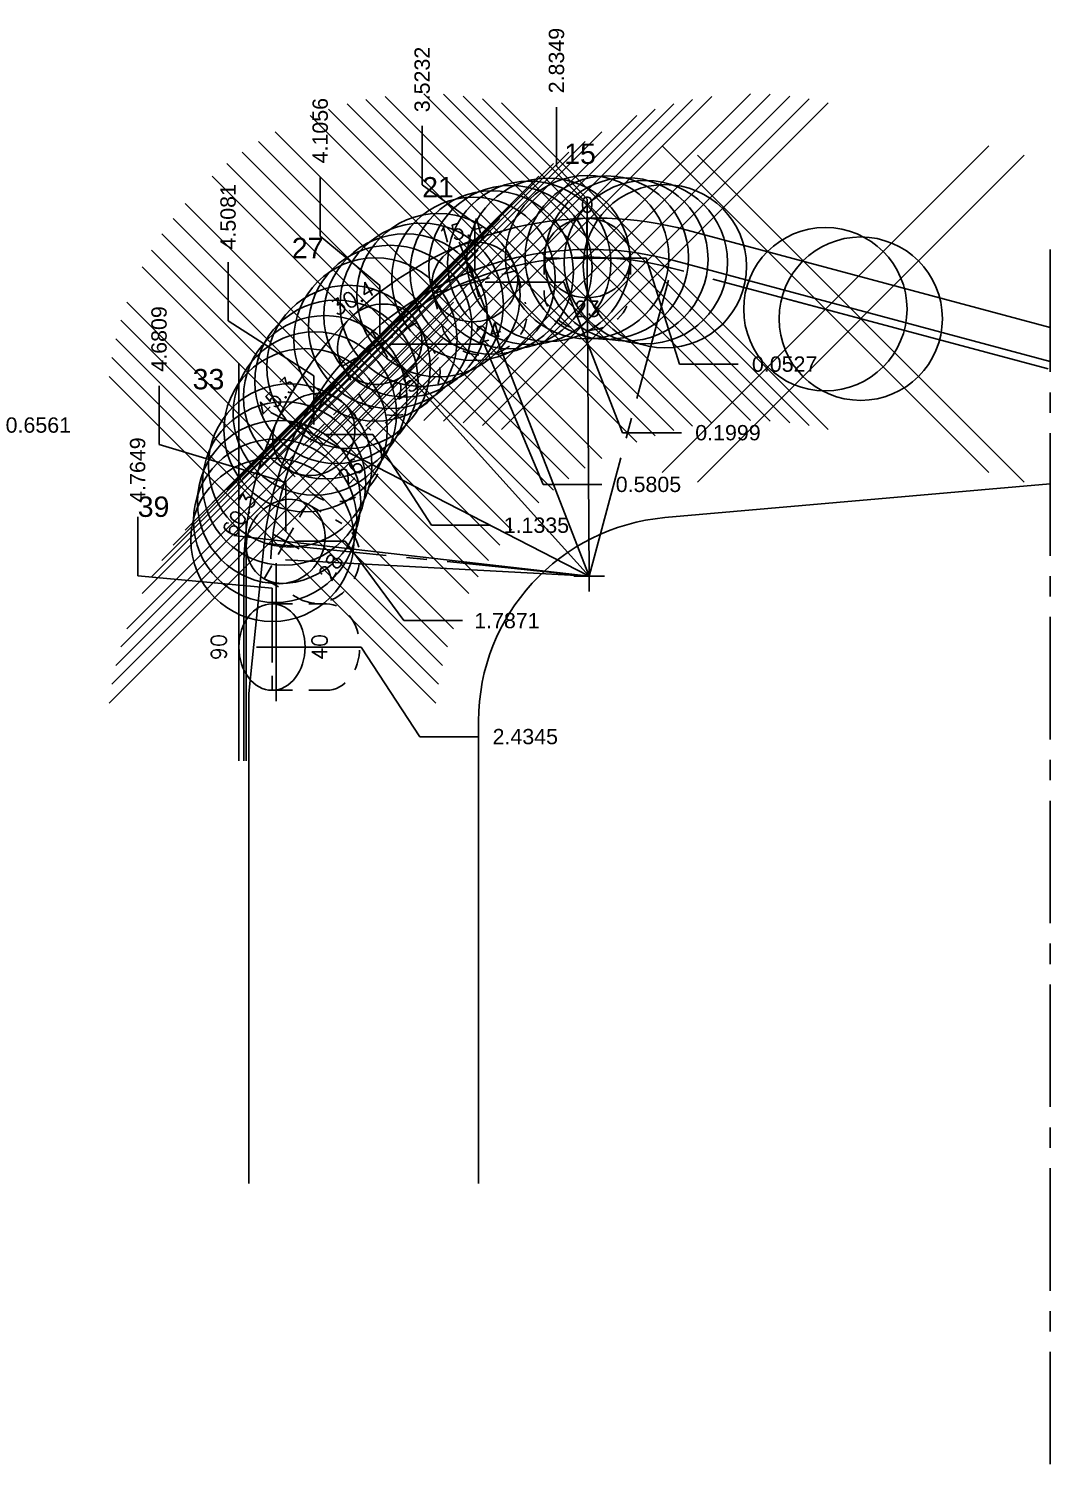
# Model space of a CAD drawing. Header units: inches. Extents: x 57 to 298, y -41 to 19.
# Drawn here: x 224.13 to 230.39, y -29.47 to -20.68 of the extents above; entities that cross this region are included whole.
import ezdxf
from ezdxf.enums import TextEntityAlignment as Align

# ---------------------------------------------------------------- set-up
doc = ezdxf.new("R2010")
doc.units = ezdxf.units.IN
doc.header["$MEASUREMENT"] = 0
doc.header["$PDMODE"] = 35
doc.linetypes.add('CENTER2', pattern=[1.125, 0.75, -0.125, 0.125, -0.125])
doc.linetypes.add('HIDDEN2', pattern=[0.1875, 0.125, -0.0625])
doc.layers.get('Defpoints').update_dxf_attribs({"color": 10})
doc.layers.add('Blade_1', color=30, linetype='Continuous', true_color=0xff7f00)
doc.layers.add('Blade_2', color=7, linetype='Continuous', true_color=0xcccc00)
doc.layers.add('CLine', color=5, linetype='CENTER2')
doc.styles.add('RomanS', font='romans')
doc.styles.get("Standard").update_dxf_attribs({"font": 'arial.ttf'})
doc.dimstyles.get("Standard").update_dxf_attribs({"dimtxt": 0.09375, "dimasz": 0.18, "dimexe": 0.18, "dimexo": 0.0625, "dimgap": 0.09, "dimtad": 0, "dimtih": 1, "dimtoh": 1, "dimdec": 4, "dimzin": 0, "dimdsep": 46, "dimtxsty": 'Standard', "dimcen": 0.09, "dimadec": 4, "dimazin": 0, "dimtfac": 1, "dimtdec": 4, "dimtofl": 0, "dimtmove": 0, "dimatfit": 3, "dimfxl": 1, "dimtolj": 1, "dimtzin": 0, "dimarcsym": 0})

# ---------------------------------------------------------------- blocks, each defined once
blk = doc.blocks.new('*D360')
at = {"layer": 'Blade_1', "color": 0, "lineweight": -2, "transparency": 16777216}
for p, q in [((223.1642246805525, -22.6904486775085), (223.4617246805525, -22.6904486775085)), ((223.4617246805525, -22.6904486775085), (223.5561633483196, -23.11022291300318)), ((223.5561633483196, -23.11022291300318), (223.9161633483196, -23.11022291300318))]:
    blk.add_line(p, q, dxfattribs=at)
at = {"layer": 'Defpoints', "color": 0, "transparency": 16777216}
for p in [(223.3960470111832, -22.03432817411561), (223.1017246805525, -22.6904486775085), (223.9161633483196, -23.11022291300318)]:
    blk.add_point(p, dxfattribs=at)
at = {"layer": 'Blade_1', "color": 0, "transparency": 16777216, "insert": (224.191712887883, -23.11022291300318), "char_height": 0.09375, "attachment_point": 5}
blk.add_mtext('\\A1;0.6561', dxfattribs=at)
blk = doc.blocks.new('CMark')
at = {"layer": 'CLine'}
for p, q in [((0, 0.09400000077063808), (0, -0.09400000077063453)), ((-0.09400000077063808, 0), (0.09400000077063453, 0))]:
    blk.add_line(p, q, dxfattribs=at)
blk = doc.blocks.new('1313@23')
for p, q in [((-0.1704805832052265, 1.188697754575482e-15), (-0.2645000000000036, 0)), ((0.1707499999999965, -6.242535149017196e-15), (0.2644999999999965, -7.42782663763279e-15))]:
    blk.add_line(p, q)
at = {"color": 8, "linetype": 'HIDDEN2', "ltscale": 0.5}
blk.add_line((-0.2644999999999965, 8.993014319519535e-29), (-0.2644999999999965, -0.1989953848298591), dxfattribs=at)
at = {"color": 8, "linetype": 'HIDDEN2', "ltscale": 0.5, "flags": 128}
blk.add_lwpolyline([(0.2644999999999965, -7.42782663763279e-15), (0.2644999999999965, -0.1989953848298602)], dxfattribs=at)
blk.add_ellipse((0, -3.713913318816395e-15), major_axis=(0.2644999999999965, -3.713913318816395e-15), ratio=0.9205048534524441)
at = {"color": 8, "linetype": 'HIDDEN2', "ltscale": 0.5}
blk.add_ellipse((0, -0.1989953848298597), major_axis=(0.2644999999999965, -3.713913318816395e-15), ratio=0.9238795325112817, start_param=3.141592653589793, end_param=6.283185307179586, dxfattribs=at)
blk.add_blockref('CMark', (0, -1.77635683940025e-15))
at = {"style": 'RomanS'}
blk.add_text('23', height=0.094, dxfattribs=at).set_placement((-3.53852319701827e-15, -0.3110486981978802), align=Align.MIDDLE_CENTER)
blk.add_attdef('ANG', text='', height=0.094, dxfattribs=at).set_placement((5.756464916443042e-15, 0.251140714835156), align=Align.BOTTOM_CENTER)
blk = doc.blocks.new('1313@24')
for p, q in [((-0.1704805832052265, 1.188697754575482e-15), (-0.2645000000000036, 0)), ((0.1707499999999965, -6.242535149017196e-15), (0.2644999999999965, -7.42782663763279e-15))]:
    blk.add_line(p, q)
at = {"color": 8, "linetype": 'HIDDEN2', "ltscale": 0.5}
blk.add_line((-0.2644999999999965, 8.993014319519535e-29), (-0.2644999999999965, -0.2115), dxfattribs=at)
at = {"color": 8, "linetype": 'HIDDEN2', "ltscale": 0.5, "flags": 128}
blk.add_lwpolyline([(0.2644999999999965, -7.42782663763279e-15), (0.2644999999999965, -0.2115000000000075)], dxfattribs=at)
blk.add_ellipse((0, -3.713913318816395e-15), major_axis=(0.2644999999999965, -3.713913318816395e-15), ratio=0.9135349716446246)
at = {"color": 8, "linetype": 'HIDDEN2', "ltscale": 0.5}
blk.add_ellipse((0, -0.2115000000000037), major_axis=(0.2644999999999965, -3.713913318816395e-15), ratio=0.9135349716446246, start_param=3.141592653589793, end_param=6.283185307179586, dxfattribs=at)
blk.add_blockref('CMark', (0, -1.77635683940025e-15))
at = {"style": 'RomanS'}
blk.add_text('24', height=0.094, dxfattribs=at).set_placement((-2.646286937976472e-12, -0.317987381053466), align=Align.MIDDLE_CENTER)
blk.add_attdef('ANG', text='', height=0.094, dxfattribs=at).set_placement((5.756464916443042e-15, 0.251140714835156), align=Align.BOTTOM_CENTER)
blk = doc.blocks.new('1313@25')
for p, q in [((-0.1704805832052265, 1.188697754575482e-15), (-0.2645000000000036, 0)), ((0.1707499999999965, -6.242535149017196e-15), (0.2644999999999965, -7.42782663763279e-15))]:
    blk.add_line(p, q)
at = {"color": 8, "linetype": 'HIDDEN2', "ltscale": 0.5}
blk.add_line((-0.2644999999999965, 8.993014319519535e-29), (-0.2644999999999965, -0.219761496105167), dxfattribs=at)
at = {"color": 8, "linetype": 'HIDDEN2', "ltscale": 0.5, "flags": 128}
blk.add_lwpolyline([(0.2644999999999965, -7.42782663763279e-15), (0.2644999999999965, -0.2197614961051684)], dxfattribs=at)
blk.add_ellipse((0, -3.713913318816395e-15), major_axis=(0.2644999999999965, -3.713913318816395e-15), ratio=0.9063077870366758)
at = {"color": 8, "linetype": 'HIDDEN2', "ltscale": 0.5}
blk.add_ellipse((0, -0.2197614961051677), major_axis=(0.2644999999999965, -3.713913318816395e-15), ratio=0.9063077870366758, start_param=3.141592653589793, end_param=6.283185307179586, dxfattribs=at)
blk.add_blockref('CMark', (0, -1.77635683940025e-15))
at = {"style": 'RomanS'}
blk.add_text('25', height=0.094, dxfattribs=at).set_placement((-3.414534818310426e-15, -0.3022184096712013), align=Align.MIDDLE_CENTER)
blk.add_attdef('ANG', text='', height=0.094, dxfattribs=at).set_placement((5.756464916443042e-15, 0.251140714835156), align=Align.BOTTOM_CENTER)
blk = doc.blocks.new('1313@26')
for p, q in [((-0.1704805832052265, 1.188697754575482e-15), (-0.2645000000000036, 0)), ((0.1707499999999965, -6.242535149017196e-15), (0.2644999999999965, -7.42782663763279e-15))]:
    blk.add_line(p, q)
at = {"color": 8, "linetype": 'HIDDEN2', "ltscale": 0.5}
blk.add_line((-0.2644999999999965, 8.993014319519535e-29), (-0.2644999999999965, -0.22795), dxfattribs=at)
at = {"color": 8, "linetype": 'HIDDEN2', "ltscale": 0.5, "flags": 128}
blk.add_lwpolyline([(0.2644999999999965, -7.42782663763279e-15), (0.2644999999999965, -0.2279500000000075)], dxfattribs=at)
blk.add_ellipse((0, -3.713913318816395e-15), major_axis=(0.2644999999999965, -3.713913318816395e-15), ratio=0.8987901701323371)
at = {"color": 8, "linetype": 'HIDDEN2', "ltscale": 0.5}
blk.add_ellipse((0, -0.2279500000000037), major_axis=(0.2644999999999965, -3.713913318816395e-15), ratio=0.8987901701323371, start_param=3.141592653589793, end_param=6.283185307179586, dxfattribs=at)
blk.add_blockref('CMark', (0, -1.77635683940025e-15))
at = {"style": 'RomanS'}
blk.add_text('26', height=0.094, dxfattribs=at).set_placement((-2.646286937976472e-12, -0.317987381053466), align=Align.MIDDLE_CENTER)
blk.add_attdef('ANG', text='', height=0.094, dxfattribs=at).set_placement((5.756464916443042e-15, 0.251140714835156), align=Align.BOTTOM_CENTER)
blk = doc.blocks.new('1313@28')
for p, q in [((-0.1704805832052265, 1.188697754575482e-15), (-0.2645000000000036, 0)), ((0.1707499999999965, -6.242535149017196e-15), (0.2644999999999965, -7.42782663763279e-15))]:
    blk.add_line(p, q)
at = {"color": 8, "linetype": 'HIDDEN2', "ltscale": 0.5}
blk.add_line((-0.2644999999999965, 8.993014319519535e-29), (-0.2644999999999965, -0.24413), dxfattribs=at)
at = {"color": 8, "linetype": 'HIDDEN2', "ltscale": 0.5, "flags": 128}
blk.add_lwpolyline([(0.2644999999999965, -7.42782663763279e-15), (0.2644999999999965, -0.2441300000000075)], dxfattribs=at)
blk.add_ellipse((0, -3.713913318816395e-15), major_axis=(0.2644999999999965, -3.713913318816395e-15), ratio=0.882948960302469)
at = {"color": 8, "linetype": 'HIDDEN2', "ltscale": 0.5}
blk.add_ellipse((0, -0.2441300000000038), major_axis=(0.2644999999999965, -3.713913318816395e-15), ratio=0.882948960302469, start_param=3.141592653589793, end_param=6.283185307179586, dxfattribs=at)
blk.add_blockref('CMark', (0, -1.77635683940025e-15))
at = {"style": 'RomanS'}
blk.add_text('28', height=0.094, dxfattribs=at).set_placement((-2.646286937976472e-12, -0.317987381053466), align=Align.MIDDLE_CENTER)
blk.add_attdef('ANG', text='', height=0.094, dxfattribs=at).set_placement((5.756464916443042e-15, 0.251140714835156), align=Align.BOTTOM_CENTER)
blk = doc.blocks.new('*D387')
at = {"layer": 'Blade_2', "color": 0, "lineweight": -2, "transparency": 16777216}
for p, q in [((227.3643107537576, -21.5238913091227), (227.3643107537576, -21.1638913091227)), ((227.5523456502402, -21.72700227127357), (227.3643107537576, -21.5238913091227)), ((227.5523456502402, -22.02450227127357), (227.5523456502402, -21.72700227127357))]:
    blk.add_line(p, q, dxfattribs=at)
at = {"layer": 'Defpoints', "color": 0, "transparency": 16777216}
for p in [(227.3643107537576, -21.1638913091227), (230.3872652004982, -22.03432817411561), (227.5523456502402, -22.08700227127357)]:
    blk.add_point(p, dxfattribs=at)
at = {"layer": 'Blade_2', "color": 0, "transparency": 16777216, "insert": (227.3643107537576, -20.87839761880889), "char_height": 0.09375, "attachment_point": 5, "rotation": 90}
blk.add_mtext('\\A1;2.8349', dxfattribs=at)
blk = doc.blocks.new('*D388')
at = {"layer": 'Blade_2', "color": 0, "lineweight": -2, "transparency": 16777216}
for p, q in [((226.542088903633, -21.63802034077587), (226.542088903633, -21.27802034077587)), ((226.8640650302027, -21.87420553121829), (226.542088903633, -21.63802034077587)), ((226.8640650302027, -22.17170553121829), (226.8640650302027, -21.87420553121829))]:
    blk.add_line(p, q, dxfattribs=at)
at = {"layer": 'Defpoints', "color": 0, "transparency": 16777216}
for p in [(226.542088903633, -21.27802034077587), (230.3872652004982, -22.03432817411561), (226.8640650302027, -22.23420553121829)]:
    blk.add_point(p, dxfattribs=at)
at = {"layer": 'Blade_2', "color": 0, "transparency": 16777216, "insert": (226.542088903633, -20.99393353995728), "char_height": 0.09375, "attachment_point": 5, "rotation": 90}
blk.add_mtext('\\A1;3.5232', dxfattribs=at)
blk = doc.blocks.new('*D389')
at = {"layer": 'Blade_2', "color": 0, "lineweight": -2, "transparency": 16777216}
for p, q in [((225.9178095076588, -21.95377741783521), (225.9178095076588, -21.59377741783521)), ((226.281662254513, -22.25483686846809), (225.9178095076588, -21.95377741783521)), ((226.281662254513, -22.55233686846809), (226.281662254513, -22.25483686846809))]:
    blk.add_line(p, q, dxfattribs=at)
at = {"layer": 'Defpoints', "color": 0, "transparency": 16777216}
for p in [(225.9178095076588, -21.59377741783521), (230.3872652004982, -22.03432817411561), (226.281662254513, -22.61483686846809)]:
    blk.add_point(p, dxfattribs=at)
at = {"layer": 'Blade_2', "color": 0, "transparency": 16777216, "insert": (225.9178095076588, -21.30732448468374), "char_height": 0.09375, "attachment_point": 5, "rotation": 90}
blk.add_mtext('\\A1;4.1056', dxfattribs=at)
blk = doc.blocks.new('*D390')
at = {"layer": 'Blade_2', "color": 0, "lineweight": -2, "transparency": 16777216}
for p, q in [((225.3537078975436, -22.47197081892797), (225.3537078975436, -22.11197081892797)), ((225.8791672332679, -22.80782420717739), (225.3537078975436, -22.47197081892797)), ((225.8791672332679, -23.10532420717739), (225.8791672332679, -22.80782420717739))]:
    blk.add_line(p, q, dxfattribs=at)
at = {"layer": 'Defpoints', "color": 0, "transparency": 16777216}
for p in [(230.3872652004982, -22.03432817411561), (225.3537078975436, -22.11197081892797), (225.8791672332679, -23.16782420717739)]:
    blk.add_point(p, dxfattribs=at)
at = {"layer": 'Blade_2', "color": 0, "transparency": 16777216, "insert": (225.3537078975436, -21.83453476845045), "char_height": 0.09375, "attachment_point": 5, "rotation": 90}
blk.add_mtext('\\A1;4.5081', dxfattribs=at)
blk = doc.blocks.new('*D391')
at = {"layer": 'Blade_2', "color": 0, "lineweight": -2, "transparency": 16777216}
for p, q in [((224.93117745991, -23.22902699735074), (224.93117745991, -22.86902699735074)), ((225.706374714528, -23.46142719745271), (224.93117745991, -23.22902699735074)), ((225.706374714528, -23.75892719745271), (225.706374714528, -23.46142719745271))]:
    blk.add_line(p, q, dxfattribs=at)
at = {"layer": 'Defpoints', "color": 0, "transparency": 16777216}
for p in [(230.3872652004982, -22.03432817411561), (224.93117745991, -22.86902699735074), (225.706374714528, -23.82142719745271)]:
    blk.add_point(p, dxfattribs=at)
at = {"layer": 'Blade_2', "color": 0, "transparency": 16777216, "insert": (224.93117745991, -22.58244616515426), "char_height": 0.09375, "attachment_point": 5, "rotation": 90}
blk.add_mtext('\\A1;4.6809', dxfattribs=at)
blk = doc.blocks.new('*D392')
at = {"layer": 'Blade_2', "color": 0, "lineweight": -2, "transparency": 16777216}
for p, q in [((227.6148456502402, -22.08700227127357), (227.9123456502402, -22.08700227127357)), ((227.9123456502402, -22.08700227127357), (228.116272669785, -22.73703216686775)), ((228.116272669785, -22.73703216686775), (228.476272669785, -22.73703216686775))]:
    blk.add_line(p, q, dxfattribs=at)
at = {"layer": 'Defpoints', "color": 0, "transparency": 16777216}
for p in [(230.3872652004982, -22.03432817411561), (227.5523456502402, -22.08700227127357), (228.476272669785, -22.73703216686775)]:
    blk.add_point(p, dxfattribs=at)
at = {"layer": 'Blade_2', "color": 0, "transparency": 16777216, "insert": (228.7608710667836, -22.73703216686775), "char_height": 0.09375, "attachment_point": 5}
blk.add_mtext('\\A1;0.0527', dxfattribs=at)
blk = doc.blocks.new('*D393')
at = {"layer": 'Blade_2', "color": 0, "lineweight": -2, "transparency": 16777216}
for p, q in [((226.9265650302027, -22.23420553121829), (227.4091827489216, -22.23420553121829)), ((227.4091827489216, -22.23420553121829), (227.7691827489216, -23.15694152671207)), ((227.7691827489216, -23.15694152671207), (228.1291827489216, -23.15694152671207))]:
    blk.add_line(p, q, dxfattribs=at)
at = {"layer": 'Defpoints', "color": 0, "transparency": 16777216}
for p in [(230.3872652004982, -22.03432817411561), (226.8640650302027, -22.23420553121829), (228.1291827489216, -23.15694152671207)]:
    blk.add_point(p, dxfattribs=at)
at = {"layer": 'Blade_2', "color": 0, "transparency": 16777216, "insert": (228.413877070204, -23.15694152671207), "char_height": 0.09375, "attachment_point": 5}
blk.add_mtext('\\A1;0.1999', dxfattribs=at)
blk = doc.blocks.new('*D394')
at = {"layer": 'Blade_2', "color": 0, "lineweight": -2, "transparency": 16777216}
for p, q in [((226.344162254513, -22.61483686846809), (226.9220396444494, -22.61483686846809)), ((226.9220396444494, -22.61483686846809), (227.2820396444494, -23.47339502540623)), ((227.2820396444494, -23.47339502540623), (227.6420396444494, -23.47339502540623))]:
    blk.add_line(p, q, dxfattribs=at)
at = {"layer": 'Defpoints', "color": 0, "transparency": 16777216}
for p in [(230.3872652004982, -22.03432817411561), (226.281662254513, -22.61483686846809), (227.6420396444494, -23.47339502540623)]:
    blk.add_point(p, dxfattribs=at)
at = {"layer": 'Blade_2', "color": 0, "transparency": 16777216, "insert": (227.9269897638218, -23.47339502540623), "char_height": 0.09375, "attachment_point": 5}
blk.add_mtext('\\A1;0.5805', dxfattribs=at)
blk = doc.blocks.new('*D396')
at = {"layer": 'Blade_2', "color": 0, "lineweight": -2, "transparency": 16777216}
for p, q in [((225.768874714528, -23.82142719745271), (226.0695389762759, -23.82142719745271)), ((226.0695389762759, -23.82142719745271), (226.4295389762759, -24.30712805356507)), ((226.4295389762759, -24.30712805356507), (226.7895389762759, -24.30712805356507))]:
    blk.add_line(p, q, dxfattribs=at)
at = {"layer": 'Defpoints', "color": 0, "transparency": 16777216}
for p in [(230.3872652004982, -22.03432817411561), (225.706374714528, -23.82142719745271), (226.7895389762759, -24.30712805356507)]:
    blk.add_point(p, dxfattribs=at)
at = {"layer": 'Blade_2', "color": 0, "transparency": 16777216, "insert": (227.0606759987862, -24.30712805356507), "char_height": 0.09375, "attachment_point": 5}
blk.add_mtext('\\A1;1.7871', dxfattribs=at)
blk = doc.blocks.new('1313@40')
for p, q in [((-0.2645, -1.751545495249525e-15), (-0.1768759687267663, -1.751545495249525e-15)), ((0.1768759687267663, -1.800642968063926e-15), (0.2645, -1.800642968063926e-15))]:
    blk.add_line(p, q)
at = {"color": 8, "linetype": 'HIDDEN2'}
for p, q in [((-0.2645, -1.751545495249525e-15), (-0.2645, -0.3342000000000018)), ((0.2645, -1.77635683940025e-15), (0.2644999999999999, -0.3342000000000018))]:
    blk.add_line(p, q, dxfattribs=at)
blk.add_ellipse((0, -1.77635683940025e-15), major_axis=(0.2645, 0), ratio=0.7659735349716448)
blk.add_ellipse((-5.551115123125783e-17, -0.3342000000000018), major_axis=(-0.2645, 0), ratio=0.7659735349716448, start_param=0, end_param=3.141592653589793, dxfattribs=at)
blk.add_blockref('CMark', (0, -1.77635683940025e-15))
at = {"style": 'RomanS'}
blk.add_text('40', height=0.094, dxfattribs=at).set_placement((-3.26492953863637e-15, -0.2915637193009915), align=Align.MIDDLE_CENTER)
blk.add_attdef('ANG', text='', height=0.094, dxfattribs=at).set_placement((5.756464916443042e-15, 0.251140714835156), align=Align.BOTTOM_CENTER)
blk = doc.blocks.new('*D514')
at = {"layer": 'Blade_2', "color": 0, "lineweight": -2, "transparency": 16777216}
for p, q in [((225.6848652004982, -24.4688063468137), (226.1672652004982, -24.4688063468137)), ((226.1672652004982, -24.4688063468137), (226.5272652004982, -25.01739651427224)), ((226.5272652004982, -25.01739651427224), (226.8872652004982, -25.01739651427224))]:
    blk.add_line(p, q, dxfattribs=at)
at = {"layer": 'Defpoints', "color": 0, "transparency": 16777216}
for p in [(230.3872652004982, -22.03432817411561), (225.6223652004982, -24.4688063468137), (226.8872652004982, -25.01739651427224)]:
    blk.add_point(p, dxfattribs=at)
at = {"layer": 'Blade_2', "color": 0, "transparency": 16777216, "insert": (227.173014688902, -25.01739651427224), "char_height": 0.09375, "attachment_point": 5}
blk.add_mtext('\\A1;2.4345', dxfattribs=at)
blk = doc.blocks.new('*D515')
at = {"layer": 'Blade_2', "color": 0, "lineweight": -2, "transparency": 16777216}
for p, q in [((224.8000635839549, -24.03183996303659), (224.8000635839549, -23.67183996303659)), ((225.6223652004982, -24.1088063468137), (224.8000635839549, -24.03183996303659)), ((225.6223652004982, -24.4063063468137), (225.6223652004982, -24.1088063468137))]:
    blk.add_line(p, q, dxfattribs=at)
at = {"layer": 'Defpoints', "color": 0, "transparency": 16777216}
for p in [(230.3872652004982, -22.03432817411561), (224.8000635839549, -23.67183996303659), (225.6223652004982, -24.4688063468137)]:
    blk.add_point(p, dxfattribs=at)
at = {"layer": 'Blade_2', "color": 0, "transparency": 16777216, "insert": (224.8000635839549, -23.3852591308401), "char_height": 0.09375, "attachment_point": 5, "rotation": 90}
blk.add_mtext('\\A1;4.7649', dxfattribs=at)

msp = doc.modelspace()

# ---------------------------------------------------------------- linework, layer by layer
for p, q in [((228.1640937665007, -21.91629857102346), (230.3872652004982, -22.51199556139926)), ((229.4430207970997, -22.51630258296713), (228.7935848775488, -22.34228675278763)), ((230.3872652004982, -23.47013648974598), (228.0283205220636, -23.67651740699381))]:
    msp.add_line(p, q)
at = {"color": 7, "linetype": 'Continuous'}
for p, q in [((228.0821268173426, -22.10247652153748), (230.3872652004982, -22.72013648974598)), ((225.4810152004982, -24.75307817411561), (225.5747652004982, -23.83184289678018)), ((225.4810152004982, -27.75307817411561), (225.4810152004982, -24.75307817411561)), ((226.8872652004982, -27.75307817411561), (226.8872652004982, -24.92176077960849))]:
    msp.add_line(p, q, dxfattribs=at)
at = {"color": 1}
for p, q in [((225.4197652004982, -22.7303182749372), (225.4197652004982, -25.16531841525389)), ((225.4647652004982, -23.70499741936575), (225.4647652004982, -25.16531841525389)), ((225.6488073867006, -23.9548302797211), (225.6488073867006, -24.80056342029538)), ((225.4497652004982, -23.99907613395921), (225.4497652004982, -25.16531841525389))]:
    msp.add_line(p, q, dxfattribs=at)
at = {"color": 1, "linetype": 'Continuous'}
for points in [[(226.7469339148677, -22.26123472510221, -0.09131575864177917), (227.432240265063, -22.08631210788853)], [(227.432240265063, -22.08631210788853, -0.08258301605501236), (228.0698329127003, -22.14835799828621), (228.1441489579978, -22.16827092260836)], [(226.170076615873, -22.66762736049234, -0.09109989419660111), (226.7469339148677, -22.26123472510222)], [(225.777574071367, -23.24744046739237, -0.09038313127192409), (226.170076615873, -22.66762736049233)], [(225.6148280412436, -23.9290691608222, -0.09046391064487352), (225.777574071367, -23.24744046739237)]]:
    msp.add_lwpolyline(points, format="xyb", dxfattribs=at)
for points in [[(228.321618856645, -22.2158238386317), (230.3749712958558, -22.76601796649471)], [(227.5644887271376, -24.03432817411561), (225.7049481777069, -23.93393460059365)]]:
    msp.add_lwpolyline(points, dxfattribs=at)
for centre, radius, start in [((227.6060152004982, -23.99907613395921), 2.15625, 74.99999999999426), ((228.1372652004982, -24.92176077960849), 1.25, 94.99999999999979)]:
    msp.add_arc(centre, radius, start, 180)
at = {"color": 7, "linetype": 'Continuous'}
msp.add_arc((227.5644887271376, -24.03432817411561), 2, 75.00000000000037, 174.1892683794571, dxfattribs=at)
for p in [(227.55221413756, -22.08186675722393), (227.6722344181884, -22.08480333045243), (226.9677090018117, -22.17526652655254), (227.0816004942181, -22.14248378186031), (227.1972711531354, -22.11667139999156), (227.3142947984486, -22.09792448478657), (227.7918473307203, -22.09511072489108), (227.9106006391167, -22.11274997003801), (228.0280453573559, -22.13765437491326), (226.856016300822, -22.21489884843396), (226.6411092739606, -22.31397163099718), (226.4399941023271, -22.4381552233448), (226.5386707847251, -22.37301730644978), (229.0100635173991, -22.40029202951413), (226.3454410869011, -22.50914651253107), (229.2265421572494, -22.45829730624063), (226.2553584765622, -22.58573083978552), (226.0905149541979, -22.75383703135593), (226.0162743070265, -22.84466924847341), (225.9476226815429, -22.93979610944002), (225.8848079086798, -23.03887420827652), (225.8280567484538, -23.14154587511754), (225.7335058971378, -23.35627351094614), (225.696059285299, -23.46755866993362), (225.6653696576976, -23.58089349294384), (225.6415480002372, -23.69586811616528), (225.6246804615089, -23.81206674561641)]:
    msp.add_point(p)
at = {"layer": 'Blade_2'}
for p, q in [((227.5506835118412, -21.8383973002168), (227.5644887271376, -24.03432817411561)), ((227.5644887271376, -24.03432817411561), (226.7682637824188, -21.98954144643116)), ((227.5644887271376, -24.03432817411561), (226.0940358458779, -22.40722183911607)), ((227.5644887271376, -24.03432817411561), (225.6147752673691, -23.03188771784216)), ((227.5644887271376, -24.03432817411561), (225.3885980775809, -23.78501664544667))]:
    msp.add_line(p, q, dxfattribs=at)
at = {"layer": 'CLine'}
for p, q in [((230.3872652004982, -22.03432817411561), (230.3872652004982, -29.47182817411561)), ((227.5644887271376, -24.03432817411561), (228.0821268173427, -22.10247652153748)), ((225.5747652004982, -23.83184289678017), (227.5644887271376, -24.03432817411561)), ((227.5644887271376, -23.98732817373028), (227.5644887271376, -24.08132817450092)), ((227.5174887267523, -24.03432817411561), (227.6114887275229, -24.03432817411561))]:
    msp.add_line(p, q, dxfattribs=at)

# ---------------------------------------------------------------- block references
at = {"rotation": 270}
msp.add_blockref('CMark', (227.5644887271376, -24.03432817411561), dxfattribs=at)
at = {"layer": 'Blade_2'}
msp.add_blockref('1313@23', (227.5523456502402, -22.08700227127357), dxfattribs=at).add_auto_attribs({'ANG': '0'})
for name, p, rotation, values in [('1313@24', (226.8640650302027, -22.23420553121829), 15.4, {'ANG': '15.4'}), ('1313@25', (226.281662254513, -22.61483686846809), 30.4, {'ANG': '30.4'}), ('1313@26', (225.8791672332679, -23.16782420717739), 45.3, {'ANG': '45.3'}), ('1313@28', (225.706374714528, -23.82142719745271), 60.3, {'ANG': '60.3'}), ('1313@40', (225.6223652004982, -24.4688063468137), 90, {'ANG': '90'})]:
    msp.add_blockref(name, p, dxfattribs=dict(at, rotation=rotation)).add_auto_attribs(values)

# ---------------------------------------------------------------- texts
for s, p in [('15', (227.4108458211742, -21.51104251190408)), ('21', (226.5416086784738, -21.71643633481717)), ('27', (225.7436850055866, -22.08816866431088)), ('33', (225.1364197937315, -22.89109359218857)), ('39', (224.8000635839549, -23.67183996303659))]:
    msp.add_text(s, height=0.125, dxfattribs=at).set_placement(p)

# ---------------------------------------------------------------- dimensions: what is measured, and where the dimension line sits
at = {"layer": 'Blade_1'}
dim = msp.add_ordinate_dim(feature_location=(223.1017246805525, -22.6904486775085), offset=(0.8144386677670923, -0.41977423549468185), dtype=0, origin=(223.3960470111832, -22.03432817411561), dimstyle='Standard', dxfattribs=at)
dim.commit()
dim.dimension.update_dxf_attribs({"geometry": '*D360', "text_midpoint": (224.191712887883, -23.11022291300318)})
at = {"layer": 'Blade_2'}
for feature_location, offset, dtype, picture, middle in [((227.5523456502402, -22.08700227127357), (-0.18803489648260552, 0.9231109621508686), 1, '*D387', (227.3643107537576, -20.87839761880889)), ((226.8640650302027, -22.23420553121829), (-0.32197612656972296, 0.9561851904424188), 1, '*D388', (226.542088903633, -20.99393353995728)), ((226.281662254513, -22.61483686846809), (-0.36385274685420654, 1.0210594506328796), 1, '*D389', (225.9178095076588, -21.30732448468374)), ((225.8791672332679, -23.16782420717739), (-0.5254593357243209, 1.055853388249421), 1, '*D390', (225.3537078975436, -21.83453476845045)), ((225.6223652004982, -24.4688063468137), (-0.8223016165432853, 0.7969663837771108), 1, '*D515', (224.8000635839549, -23.3852591308401)), ((225.706374714528, -23.82142719745271), (-0.775197254618007, 0.9524002001019696), 1, '*D391', (224.93117745991, -22.58244616515426)), ((225.6223652004982, -24.4688063468137), (1.2649000000000115, -0.5485901674585385), 0, '*D514', (227.173014688902, -25.01739651427224)), ((225.706374714528, -23.82142719745271), (1.0831642617478963, -0.48570085611235925), 0, '*D396', (227.0606759987862, -24.30712805356507)), ((226.281662254513, -22.61483686846809), (1.3603773899363887, -0.8585581569381411), 0, '*D394', (227.9269897638218, -23.47339502540623)), ((226.8640650302027, -22.23420553121829), (1.2651177187188978, -0.922735995493781), 0, '*D393', (228.413877070204, -23.15694152671207)), ((227.5523456502402, -22.08700227127357), (0.9239270195448057, -0.6500298955941801), 0, '*D392', (228.7608710667836, -22.73703216686775))]:
    dim = msp.add_ordinate_dim(feature_location=feature_location, offset=offset, dtype=dtype, origin=(230.3872652004982, -22.03432817411561), dimstyle='Standard', dxfattribs=at)
    dim.commit()
    dim.dimension.update_dxf_attribs({"geometry": picture, "text_midpoint": middle})
msp.add_ordinate_dim(feature_location=(225.8791672332679, -23.16782420717739), offset=(1.080476025694196, -0.5555241334375616), dtype=0, origin=(230.3872652004982, -22.03432817411561), dimstyle='Standard', dxfattribs=at).render()

doc.saveas('drawing.dxf')
